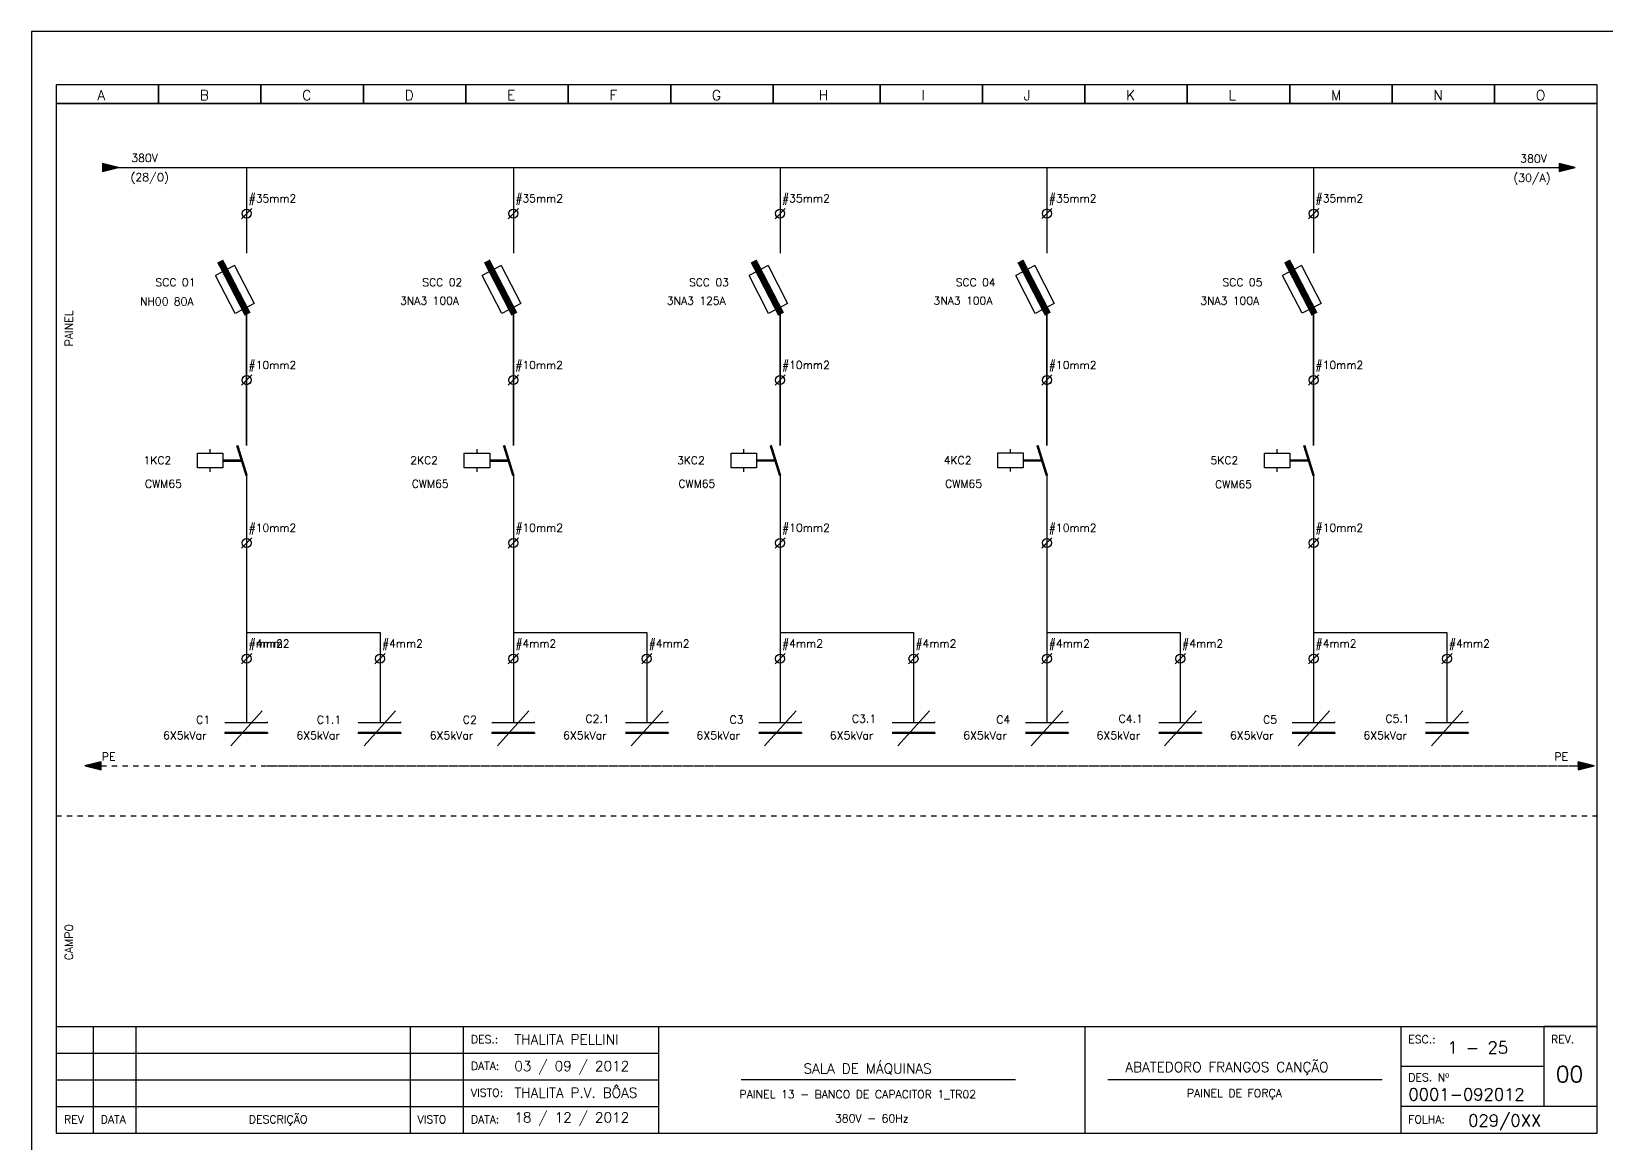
# Model space of a CAD drawing. Header units: millimetres. Extents: x 1974 to 2560, y 1429 to 1567.
# Drawn here: x 2202.2 to 2231.72, y 1533.85 to 1554.68 of the extents above; entities that cross this region are included whole.
import ezdxf

# ---------------------------------------------------------------- set-up
doc = ezdxf.new("R2010")
doc.units = ezdxf.units.MM
for name, pattern in [('DASHDOT2', [0.5, 0.25, -0.125, 0, -0.125]), ('DASHED', [0.75, 0.5, -0.25]), ('HIDDEN2', [0.1875, 0.125, -0.0625])]:
    doc.linetypes.add(name, pattern=pattern)
for name, color, linetype in [('ALIMENTAÇÃO', 6, 'Continuous'), ('CONECTOR_SAK', 2, 'Continuous'), ('DISJUNTOR', 5, 'Continuous'), ('EQUIPAMENTOS', 5, 'Continuous'), ('linhas', 6, 'Continuous'), ('MARGEM', 1, 'Continuous'), ('PAINEL', 7, 'Continuous'), ('soft', 5, 'Continuous'), ('TERRA', 3, 'DASHED'), ('TEXTO', 4, 'Continuous'), ('TEXTO_2', 5, 'Continuous'), ('TIMBRE', 7, 'Continuous')]:
    doc.layers.add(name, color=color, linetype=linetype)
doc.styles.add('REGUA60', font='romans.shx', dxfattribs={"height": 2})
doc.styles.add('ROMANC', font='romanc.shx', dxfattribs={"height": 0.55})
doc.styles.add('ROMANS', font='romans.shx', dxfattribs={"height": 37})

msp = doc.modelspace()

# ---------------------------------------------------------------- hatches: boundary and pattern name
at = {"layer": 'EQUIPAMENTOS'}
for points in [[(2203.833, 1552.134), (2203.533, 1552.209), (2203.533, 1552.059)], [(2231.139, 1552.134), (2230.839, 1552.209), (2230.839, 1552.059)]]:
    msp.add_hatch(color=256, dxfattribs=at).paths.add_polyline_path(points)
h = msp.add_hatch(color=256, dxfattribs=at)
h.paths.add_polyline_path([(2206.627, 1541.551), (2205.827, 1541.551), (2205.827, 1541.531), (2206.627, 1541.531)])
h.paths.add_polyline_path([(2206.627, 1541.751), (2205.827, 1541.751), (2205.827, 1541.731), (2206.627, 1541.731)])
h = msp.add_hatch(color=256, dxfattribs=at)
h.paths.add_polyline_path([(2206.627, 1541.551), (2205.827, 1541.551), (2205.827, 1541.531), (2206.627, 1541.531)])
h.paths.add_polyline_path([(2206.627, 1541.751), (2205.827, 1541.751), (2205.827, 1541.731), (2206.627, 1541.731)])
h = msp.add_hatch(color=256, dxfattribs=at)
h.paths.add_polyline_path([(2209.127, 1541.551), (2208.327, 1541.551), (2208.327, 1541.531), (2209.127, 1541.531)])
h.paths.add_polyline_path([(2209.127, 1541.751), (2208.327, 1541.751), (2208.327, 1541.731), (2209.127, 1541.731)])
h = msp.add_hatch(color=256, dxfattribs=at)
h.paths.add_polyline_path([(2209.127, 1541.551), (2208.327, 1541.551), (2208.327, 1541.531), (2209.127, 1541.531)])
h.paths.add_polyline_path([(2209.127, 1541.751), (2208.327, 1541.751), (2208.327, 1541.731), (2209.127, 1541.731)])
h = msp.add_hatch(color=256, dxfattribs=at)
h.paths.add_polyline_path([(2211.627, 1541.551), (2210.827, 1541.551), (2210.827, 1541.531), (2211.627, 1541.531)])
h.paths.add_polyline_path([(2211.627, 1541.751), (2210.827, 1541.751), (2210.827, 1541.731), (2211.627, 1541.731)])
h = msp.add_hatch(color=256, dxfattribs=at)
h.paths.add_polyline_path([(2211.627, 1541.551), (2210.827, 1541.551), (2210.827, 1541.531), (2211.627, 1541.531)])
h.paths.add_polyline_path([(2211.627, 1541.751), (2210.827, 1541.751), (2210.827, 1541.731), (2211.627, 1541.731)])
h = msp.add_hatch(color=256, dxfattribs=at)
h.paths.add_polyline_path([(2214.134, 1541.551), (2213.334, 1541.551), (2213.334, 1541.531), (2214.134, 1541.531)])
h.paths.add_polyline_path([(2214.134, 1541.751), (2213.334, 1541.751), (2213.334, 1541.731), (2214.134, 1541.731)])
h = msp.add_hatch(color=256, dxfattribs=at)
h.paths.add_polyline_path([(2214.134, 1541.551), (2213.334, 1541.551), (2213.334, 1541.531), (2214.134, 1541.531)])
h.paths.add_polyline_path([(2214.134, 1541.751), (2213.334, 1541.751), (2213.334, 1541.731), (2214.134, 1541.731)])
h = msp.add_hatch(color=256, dxfattribs=at)
h.paths.add_polyline_path([(2216.634, 1541.551), (2215.834, 1541.551), (2215.834, 1541.531), (2216.634, 1541.531)])
h.paths.add_polyline_path([(2216.634, 1541.751), (2215.834, 1541.751), (2215.834, 1541.731), (2216.634, 1541.731)])
h = msp.add_hatch(color=256, dxfattribs=at)
h.paths.add_polyline_path([(2216.634, 1541.551), (2215.834, 1541.551), (2215.834, 1541.531), (2216.634, 1541.531)])
h.paths.add_polyline_path([(2216.634, 1541.751), (2215.834, 1541.751), (2215.834, 1541.731), (2216.634, 1541.731)])
h = msp.add_hatch(color=256, dxfattribs=at)
h.paths.add_polyline_path([(2219.134, 1541.552), (2218.334, 1541.552), (2218.334, 1541.532), (2219.134, 1541.532)])
h.paths.add_polyline_path([(2219.134, 1541.752), (2218.334, 1541.752), (2218.334, 1541.732), (2219.134, 1541.732)])
h = msp.add_hatch(color=256, dxfattribs=at)
h.paths.add_polyline_path([(2219.134, 1541.552), (2218.334, 1541.552), (2218.334, 1541.532), (2219.134, 1541.532)])
h.paths.add_polyline_path([(2219.134, 1541.752), (2218.334, 1541.752), (2218.334, 1541.732), (2219.134, 1541.732)])
h = msp.add_hatch(color=256, dxfattribs=at)
h.paths.add_polyline_path([(2221.634, 1541.552), (2220.834, 1541.552), (2220.834, 1541.532), (2221.634, 1541.532)])
h.paths.add_polyline_path([(2221.634, 1541.752), (2220.834, 1541.752), (2220.834, 1541.732), (2221.634, 1541.732)])
h = msp.add_hatch(color=256, dxfattribs=at)
h.paths.add_polyline_path([(2221.634, 1541.552), (2220.834, 1541.552), (2220.834, 1541.532), (2221.634, 1541.532)])
h.paths.add_polyline_path([(2221.634, 1541.752), (2220.834, 1541.752), (2220.834, 1541.732), (2221.634, 1541.732)])
h = msp.add_hatch(color=256, dxfattribs=at)
h.paths.add_polyline_path([(2224.134, 1541.552), (2223.334, 1541.552), (2223.334, 1541.532), (2224.134, 1541.532)])
h.paths.add_polyline_path([(2224.134, 1541.752), (2223.334, 1541.752), (2223.334, 1541.732), (2224.134, 1541.732)])
h = msp.add_hatch(color=256, dxfattribs=at)
h.paths.add_polyline_path([(2224.134, 1541.552), (2223.334, 1541.552), (2223.334, 1541.532), (2224.134, 1541.532)])
h.paths.add_polyline_path([(2224.134, 1541.752), (2223.334, 1541.752), (2223.334, 1541.732), (2224.134, 1541.732)])
h = msp.add_hatch(color=256, dxfattribs=at)
h.paths.add_polyline_path([(2226.634, 1541.551), (2225.834, 1541.551), (2225.834, 1541.531), (2226.634, 1541.531)])
h.paths.add_polyline_path([(2226.634, 1541.751), (2225.834, 1541.751), (2225.834, 1541.731), (2226.634, 1541.731)])
h = msp.add_hatch(color=256, dxfattribs=at)
h.paths.add_polyline_path([(2226.634, 1541.551), (2225.834, 1541.551), (2225.834, 1541.531), (2226.634, 1541.531)])
h.paths.add_polyline_path([(2226.634, 1541.751), (2225.834, 1541.751), (2225.834, 1541.731), (2226.634, 1541.731)])
h = msp.add_hatch(color=256, dxfattribs=at)
h.paths.add_polyline_path([(2229.134, 1541.552), (2228.334, 1541.552), (2228.334, 1541.532), (2229.134, 1541.532)])
h.paths.add_polyline_path([(2229.134, 1541.752), (2228.334, 1541.752), (2228.334, 1541.732), (2229.134, 1541.732)])
h = msp.add_hatch(color=256, dxfattribs=at)
h.paths.add_polyline_path([(2229.134, 1541.552), (2228.334, 1541.552), (2228.334, 1541.532), (2229.134, 1541.532)])
h.paths.add_polyline_path([(2229.134, 1541.752), (2228.334, 1541.752), (2228.334, 1541.732), (2229.134, 1541.732)])
at = {"layer": 'TERRA'}
h = msp.add_hatch(dxfattribs=at)
h.set_pattern_fill('ANSI31', color=256, scale=0.004, angle=180, style=0)
h.set_pattern_definition([(225, (2260.4614149, 1589.55084864), (0.0003535533906, -0.0003535533906), [])])
h.paths.add_polyline_path([(2203.207, 1540.931), (2203.507, 1540.931), (2203.507, 1541.006)])
h.paths.add_polyline_path([(2203.507, 1540.856), (2203.507, 1540.931), (2203.207, 1540.931)])
h = msp.add_hatch(dxfattribs=at)
h.set_pattern_fill('ANSI31', color=256, scale=0.004, style=0)
h.set_pattern_definition([(45, (2174.2369607, 1492.3112611), (-0.0003535533906, 0.0003535533906), [])])
h.paths.add_polyline_path([(2231.491, 1540.931), (2231.191, 1540.931), (2231.191, 1540.856)])
h.paths.add_polyline_path([(2231.191, 1541.006), (2231.191, 1540.931), (2231.491, 1540.931)])

# ---------------------------------------------------------------- linework, layer by layer
msp.add_line((2231.547, 1536.047), (2230.547, 1536.047))
at = {"layer": 'ALIMENTAÇÃO', "color": 6}
for p, q in [((2206.234, 1552.134), (2206.234, 1550.53)), ((2206.234, 1552.134), (2206.234, 1550.53)), ((2211.234, 1552.135), (2211.234, 1550.53)), ((2211.234, 1552.135), (2211.234, 1550.53)), ((2216.234, 1552.135), (2216.234, 1550.531)), ((2216.234, 1552.135), (2216.234, 1550.531)), ((2221.234, 1552.136), (2221.234, 1550.532)), ((2221.234, 1552.136), (2221.234, 1550.532)), ((2226.234, 1552.135), (2226.234, 1550.531)), ((2226.234, 1552.135), (2226.234, 1550.531)), ((2206.234, 1549.515), (2206.234, 1546.927)), ((2206.234, 1549.515), (2206.234, 1546.927)), ((2206.234, 1549.515), (2206.234, 1546.927)), ((2206.234, 1549.515), (2206.234, 1546.927)), ((2211.234, 1549.516), (2211.234, 1546.927)), ((2211.234, 1549.516), (2211.234, 1546.927)), ((2211.234, 1549.516), (2211.234, 1546.927)), ((2216.234, 1549.515), (2216.234, 1546.928)), ((2216.234, 1549.515), (2216.234, 1546.927)), ((2216.234, 1549.515), (2216.234, 1546.927)), ((2221.234, 1549.515), (2221.234, 1546.929)), ((2221.234, 1549.515), (2221.234, 1546.927)), ((2226.234, 1549.516), (2226.234, 1546.928)), ((2226.234, 1549.516), (2226.234, 1546.928)), ((2206.234, 1546.365), (2206.234, 1541.731)), ((2211.234, 1546.365), (2211.234, 1541.731)), ((2216.234, 1546.365), (2216.234, 1541.731)), ((2221.234, 1546.365), (2221.234, 1541.731)), ((2226.234, 1546.365), (2226.234, 1541.731)), ((2208.734, 1543.424), (2208.734, 1541.732)), ((2213.734, 1543.424), (2213.734, 1541.732)), ((2218.734, 1543.424), (2218.734, 1541.732)), ((2223.734, 1543.424), (2223.734, 1541.732)), ((2228.734, 1543.424), (2228.734, 1541.732))]:
    msp.add_line(p, q, dxfattribs=at)
at = {"layer": 'ALIMENTAÇÃO'}
for p, q in [((2206.234, 1543.424), (2208.734, 1543.424)), ((2211.234, 1543.424), (2213.734, 1543.424)), ((2216.234, 1543.424), (2218.734, 1543.424)), ((2221.234, 1543.424), (2223.734, 1543.424)), ((2226.234, 1543.424), (2228.734, 1543.424))]:
    msp.add_line(p, q, dxfattribs=at)
at = {"layer": 'CONECTOR_SAK'}
for p, q in [((2206.33, 1551.371), (2206.139, 1551.178)), ((2206.33, 1551.371), (2206.139, 1551.178)), ((2211.33, 1551.371), (2211.139, 1551.178)), ((2211.33, 1551.371), (2211.139, 1551.178)), ((2216.33, 1551.371), (2216.139, 1551.178)), ((2216.33, 1551.371), (2216.139, 1551.178)), ((2221.33, 1551.371), (2221.139, 1551.179)), ((2221.33, 1551.371), (2221.139, 1551.179)), ((2226.33, 1551.371), (2226.139, 1551.178)), ((2226.33, 1551.371), (2226.139, 1551.178)), ((2206.329, 1548.251), (2206.139, 1548.058)), ((2206.329, 1548.251), (2206.139, 1548.058)), ((2206.329, 1548.25), (2206.139, 1548.057)), ((2206.329, 1548.25), (2206.139, 1548.057)), ((2211.329, 1548.251), (2211.139, 1548.058)), ((2211.329, 1548.251), (2211.139, 1548.058)), ((2211.329, 1548.251), (2211.139, 1548.058)), ((2211.329, 1548.251), (2211.139, 1548.058)), ((2216.329, 1548.251), (2216.139, 1548.058)), ((2216.329, 1548.251), (2216.139, 1548.058)), ((2216.329, 1548.251), (2216.139, 1548.059)), ((2216.329, 1548.251), (2216.139, 1548.059)), ((2221.329, 1548.251), (2221.139, 1548.058)), ((2221.329, 1548.251), (2221.139, 1548.058)), ((2221.329, 1548.25), (2221.139, 1548.057)), ((2221.329, 1548.25), (2221.139, 1548.057)), ((2226.329, 1548.251), (2226.139, 1548.058)), ((2226.329, 1548.251), (2226.139, 1548.058)), ((2226.329, 1548.251), (2226.139, 1548.059)), ((2226.329, 1548.251), (2226.139, 1548.059)), ((2206.33, 1545.201), (2206.139, 1545.008)), ((2206.33, 1545.201), (2206.139, 1545.008)), ((2206.33, 1545.2), (2206.139, 1545.008)), ((2206.33, 1545.2), (2206.139, 1545.008)), ((2211.33, 1545.201), (2211.139, 1545.008)), ((2211.33, 1545.201), (2211.139, 1545.008)), ((2211.33, 1545.2), (2211.139, 1545.008)), ((2211.33, 1545.2), (2211.139, 1545.008)), ((2216.33, 1545.201), (2216.139, 1545.008)), ((2216.33, 1545.201), (2216.139, 1545.008)), ((2216.33, 1545.201), (2216.139, 1545.008)), ((2216.33, 1545.201), (2216.139, 1545.008)), ((2221.33, 1545.202), (2221.139, 1545.009)), ((2221.33, 1545.202), (2221.139, 1545.009)), ((2221.33, 1545.201), (2221.139, 1545.008)), ((2221.33, 1545.201), (2221.139, 1545.008)), ((2226.33, 1545.201), (2226.139, 1545.008)), ((2226.33, 1545.201), (2226.139, 1545.008)), ((2206.33, 1543.031), (2206.139, 1542.838)), ((2206.33, 1543.031), (2206.139, 1542.838)), ((2206.33, 1543.031), (2206.139, 1542.839)), ((2206.33, 1543.031), (2206.139, 1542.839)), ((2208.83, 1543.032), (2208.639, 1542.839)), ((2208.83, 1543.032), (2208.639, 1542.839)), ((2208.83, 1543.031), (2208.639, 1542.838)), ((2208.83, 1543.031), (2208.639, 1542.838)), ((2211.33, 1543.031), (2211.139, 1542.838)), ((2211.33, 1543.031), (2211.139, 1542.838)), ((2211.33, 1543.031), (2211.139, 1542.839)), ((2211.33, 1543.031), (2211.139, 1542.839)), ((2213.83, 1543.032), (2213.639, 1542.839)), ((2213.83, 1543.032), (2213.639, 1542.839)), ((2213.83, 1543.031), (2213.639, 1542.838)), ((2213.83, 1543.031), (2213.639, 1542.838)), ((2216.33, 1543.031), (2216.139, 1542.839)), ((2216.33, 1543.031), (2216.139, 1542.839)), ((2216.33, 1543.031), (2216.139, 1542.839)), ((2216.33, 1543.031), (2216.139, 1542.839)), ((2218.83, 1543.032), (2218.639, 1542.839)), ((2218.83, 1543.032), (2218.639, 1542.839)), ((2218.83, 1543.032), (2218.639, 1542.839)), ((2218.83, 1543.032), (2218.639, 1542.839)), ((2221.33, 1543.032), (2221.139, 1542.839)), ((2221.33, 1543.032), (2221.139, 1542.839)), ((2221.33, 1543.031), (2221.139, 1542.839)), ((2221.33, 1543.031), (2221.139, 1542.839)), ((2223.83, 1543.032), (2223.639, 1542.84)), ((2223.83, 1543.032), (2223.639, 1542.84)), ((2223.83, 1543.032), (2223.639, 1542.839)), ((2223.83, 1543.032), (2223.639, 1542.839)), ((2226.33, 1543.031), (2226.139, 1542.839)), ((2226.33, 1543.031), (2226.139, 1542.839)), ((2228.83, 1543.032), (2228.639, 1542.839)), ((2228.83, 1543.032), (2228.639, 1542.839))]:
    msp.add_line(p, q, dxfattribs=at)
for centre in [(2206.234, 1551.274), (2206.234, 1551.274), (2211.234, 1551.274), (2211.234, 1551.274), (2216.234, 1551.274), (2216.234, 1551.274), (2221.234, 1551.275), (2221.234, 1551.275), (2226.234, 1551.274), (2226.234, 1551.274), (2206.234, 1548.153), (2206.234, 1548.153), (2206.234, 1548.154), (2206.234, 1548.154), (2211.234, 1548.154), (2211.234, 1548.154), (2211.234, 1548.154), (2211.234, 1548.154), (2216.234, 1548.154), (2216.234, 1548.154), (2216.234, 1548.155), (2216.234, 1548.155), (2221.234, 1548.153), (2221.234, 1548.153), (2221.234, 1548.154), (2221.234, 1548.154), (2226.234, 1548.154), (2226.234, 1548.154), (2226.234, 1548.155), (2226.234, 1548.155), (2206.234, 1545.104), (2206.234, 1545.104), (2206.234, 1545.104), (2206.234, 1545.104), (2211.234, 1545.104), (2211.234, 1545.104), (2211.234, 1545.104), (2211.234, 1545.104), (2216.234, 1545.104), (2216.234, 1545.104), (2216.234, 1545.104), (2216.234, 1545.104), (2221.234, 1545.105), (2221.234, 1545.105), (2221.234, 1545.104), (2221.234, 1545.104), (2226.234, 1545.104), (2226.234, 1545.104), (2206.234, 1542.934), (2206.234, 1542.934), (2206.234, 1542.935), (2206.234, 1542.935), (2208.734, 1542.935), (2208.734, 1542.935), (2208.734, 1542.934), (2208.734, 1542.934), (2211.234, 1542.934), (2211.234, 1542.934), (2211.234, 1542.935), (2211.234, 1542.935), (2213.734, 1542.935), (2213.734, 1542.935), (2213.734, 1542.934), (2213.734, 1542.934), (2216.234, 1542.935), (2216.234, 1542.935), (2216.234, 1542.935), (2216.234, 1542.935), (2218.734, 1542.935), (2218.734, 1542.935), (2218.734, 1542.935), (2218.734, 1542.935), (2221.234, 1542.935), (2221.234, 1542.935), (2221.234, 1542.935), (2221.234, 1542.935), (2223.734, 1542.936), (2223.734, 1542.936), (2223.734, 1542.935), (2223.734, 1542.935), (2226.234, 1542.935), (2226.234, 1542.935), (2228.734, 1542.935), (2228.734, 1542.935)]:
    msp.add_circle(centre, 0.0846, dxfattribs=at)
at = {"layer": 'DISJUNTOR', "const_width": 0.126}
for points in [[(2206.252, 1549.389), (2205.737, 1550.384)], [(2211.252, 1549.39), (2210.737, 1550.385)], [(2216.252, 1549.389), (2215.737, 1550.384)], [(2221.252, 1549.389), (2220.737, 1550.384)], [(2226.252, 1549.39), (2225.737, 1550.385)]]:
    msp.add_lwpolyline(points, dxfattribs=at)
at = {"layer": 'EQUIPAMENTOS'}
for p, q in [((2206.007, 1550.298), (2205.651, 1550.115)), ((2206.007, 1550.298), (2206.373, 1549.587)), ((2211.007, 1550.299), (2210.651, 1550.116)), ((2211.007, 1550.299), (2211.373, 1549.587)), ((2216.007, 1550.298), (2215.651, 1550.115)), ((2216.007, 1550.298), (2216.373, 1549.587)), ((2221.007, 1550.298), (2220.651, 1550.115)), ((2221.007, 1550.298), (2221.373, 1549.587)), ((2226.007, 1550.299), (2225.651, 1550.116)), ((2226.007, 1550.299), (2226.373, 1549.588)), ((2206.017, 1549.404), (2205.651, 1550.115)), ((2211.017, 1549.404), (2210.651, 1550.116)), ((2216.017, 1549.404), (2215.651, 1550.115)), ((2221.017, 1549.404), (2220.651, 1550.115)), ((2226.017, 1549.405), (2225.651, 1550.116)), ((2206.373, 1549.587), (2206.017, 1549.404)), ((2211.373, 1549.587), (2211.017, 1549.404)), ((2216.373, 1549.587), (2216.017, 1549.404)), ((2221.373, 1549.587), (2221.017, 1549.404)), ((2226.373, 1549.588), (2226.017, 1549.405)), ((2205.552, 1546.788), (2205.552, 1546.859)), ((2205.552, 1546.788), (2205.552, 1546.859)), ((2210.552, 1546.788), (2210.552, 1546.86)), ((2210.552, 1546.788), (2210.552, 1546.86)), ((2215.552, 1546.788), (2215.552, 1546.86)), ((2215.552, 1546.788), (2215.552, 1546.86)), ((2220.552, 1546.789), (2220.552, 1546.861)), ((2220.552, 1546.789), (2220.552, 1546.861)), ((2225.552, 1546.788), (2225.552, 1546.86)), ((2225.552, 1546.788), (2225.552, 1546.86)), ((2205.552, 1546.438), (2205.552, 1546.509)), ((2205.552, 1546.438), (2205.552, 1546.509)), ((2205.79, 1546.658), (2206.142, 1546.658)), ((2205.79, 1546.658), (2206.142, 1546.658)), ((2205.79, 1546.638), (2206.148, 1546.638)), ((2205.79, 1546.638), (2206.148, 1546.638)), ((2210.552, 1546.438), (2210.552, 1546.509)), ((2210.552, 1546.438), (2210.552, 1546.509)), ((2210.79, 1546.659), (2211.142, 1546.659)), ((2210.79, 1546.659), (2211.142, 1546.659)), ((2210.79, 1546.638), (2211.148, 1546.638)), ((2210.79, 1546.638), (2211.148, 1546.638)), ((2215.552, 1546.438), (2215.552, 1546.509)), ((2215.552, 1546.438), (2215.552, 1546.509)), ((2215.79, 1546.659), (2216.142, 1546.659)), ((2215.79, 1546.659), (2216.142, 1546.659)), ((2215.79, 1546.639), (2216.148, 1546.639)), ((2215.79, 1546.639), (2216.148, 1546.639)), ((2220.552, 1546.439), (2220.552, 1546.51)), ((2220.552, 1546.439), (2220.552, 1546.51)), ((2220.79, 1546.66), (2221.142, 1546.66)), ((2220.79, 1546.66), (2221.142, 1546.66)), ((2220.79, 1546.64), (2221.148, 1546.64)), ((2220.79, 1546.64), (2221.148, 1546.64)), ((2225.552, 1546.438), (2225.552, 1546.509)), ((2225.552, 1546.438), (2225.552, 1546.509)), ((2225.79, 1546.659), (2226.142, 1546.659)), ((2225.79, 1546.659), (2226.142, 1546.659)), ((2225.79, 1546.639), (2226.148, 1546.639)), ((2225.79, 1546.639), (2226.148, 1546.639)), ((2206.627, 1541.731), (2205.827, 1541.731)), ((2206.627, 1541.731), (2205.827, 1541.731)), ((2205.935, 1541.301), (2206.526, 1541.96)), ((2205.935, 1541.301), (2206.526, 1541.96)), ((2206.627, 1541.731), (2206.627, 1541.751)), ((2206.627, 1541.731), (2206.627, 1541.751)), ((2209.127, 1541.731), (2208.327, 1541.731)), ((2209.127, 1541.731), (2208.327, 1541.731)), ((2208.435, 1541.301), (2209.026, 1541.96)), ((2208.435, 1541.301), (2209.026, 1541.96)), ((2209.127, 1541.731), (2209.127, 1541.751)), ((2209.127, 1541.731), (2209.127, 1541.751)), ((2211.627, 1541.731), (2210.827, 1541.731)), ((2211.627, 1541.731), (2210.827, 1541.731)), ((2210.935, 1541.301), (2211.526, 1541.96)), ((2210.935, 1541.301), (2211.526, 1541.96)), ((2211.627, 1541.731), (2211.627, 1541.751)), ((2211.627, 1541.731), (2211.627, 1541.751)), ((2214.134, 1541.731), (2213.334, 1541.731)), ((2214.134, 1541.731), (2213.334, 1541.731)), ((2213.442, 1541.301), (2214.033, 1541.96)), ((2213.442, 1541.301), (2214.033, 1541.96)), ((2214.134, 1541.731), (2214.134, 1541.751)), ((2214.134, 1541.731), (2214.134, 1541.751)), ((2216.634, 1541.731), (2215.834, 1541.731)), ((2216.634, 1541.731), (2215.834, 1541.731)), ((2215.942, 1541.302), (2216.533, 1541.96)), ((2215.942, 1541.302), (2216.533, 1541.96)), ((2216.634, 1541.731), (2216.634, 1541.751)), ((2216.634, 1541.731), (2216.634, 1541.751)), ((2219.134, 1541.732), (2218.334, 1541.732)), ((2219.134, 1541.732), (2218.334, 1541.732)), ((2218.442, 1541.302), (2219.033, 1541.961)), ((2218.442, 1541.302), (2219.033, 1541.961)), ((2219.134, 1541.732), (2219.134, 1541.752)), ((2219.134, 1541.732), (2219.134, 1541.752)), ((2221.634, 1541.732), (2220.834, 1541.732)), ((2221.634, 1541.732), (2220.834, 1541.732)), ((2220.942, 1541.302), (2221.533, 1541.961)), ((2220.942, 1541.302), (2221.533, 1541.961)), ((2221.634, 1541.732), (2221.634, 1541.752)), ((2221.634, 1541.732), (2221.634, 1541.752)), ((2224.134, 1541.732), (2223.334, 1541.732)), ((2224.134, 1541.732), (2223.334, 1541.732)), ((2223.442, 1541.303), (2224.033, 1541.961)), ((2223.442, 1541.303), (2224.033, 1541.961)), ((2224.134, 1541.732), (2224.134, 1541.752)), ((2224.134, 1541.732), (2224.134, 1541.752)), ((2226.634, 1541.731), (2225.834, 1541.731)), ((2226.634, 1541.731), (2225.834, 1541.731)), ((2225.942, 1541.302), (2226.533, 1541.96)), ((2225.942, 1541.302), (2226.533, 1541.96)), ((2226.634, 1541.731), (2226.634, 1541.751)), ((2226.634, 1541.731), (2226.634, 1541.751)), ((2229.134, 1541.732), (2228.334, 1541.732)), ((2229.134, 1541.732), (2228.334, 1541.732)), ((2228.442, 1541.302), (2229.033, 1541.961)), ((2228.442, 1541.302), (2229.033, 1541.961)), ((2229.134, 1541.732), (2229.134, 1541.752)), ((2229.134, 1541.732), (2229.134, 1541.752)), ((2206.627, 1541.551), (2205.827, 1541.551)), ((2205.827, 1541.551), (2205.827, 1541.531)), ((2206.627, 1541.551), (2205.827, 1541.551)), ((2205.827, 1541.551), (2205.827, 1541.531)), ((2206.627, 1541.531), (2205.827, 1541.531)), ((2206.627, 1541.531), (2205.827, 1541.531)), ((2206.627, 1541.551), (2206.627, 1541.531)), ((2206.627, 1541.551), (2206.627, 1541.531)), ((2209.127, 1541.551), (2208.327, 1541.551)), ((2208.327, 1541.551), (2208.327, 1541.531)), ((2209.127, 1541.551), (2208.327, 1541.551)), ((2208.327, 1541.551), (2208.327, 1541.531)), ((2209.127, 1541.531), (2208.327, 1541.531)), ((2209.127, 1541.531), (2208.327, 1541.531)), ((2209.127, 1541.551), (2209.127, 1541.531)), ((2209.127, 1541.551), (2209.127, 1541.531)), ((2211.627, 1541.551), (2210.827, 1541.551)), ((2210.827, 1541.551), (2210.827, 1541.531)), ((2211.627, 1541.551), (2210.827, 1541.551)), ((2210.827, 1541.551), (2210.827, 1541.531)), ((2211.627, 1541.531), (2210.827, 1541.531)), ((2211.627, 1541.531), (2210.827, 1541.531)), ((2211.627, 1541.551), (2211.627, 1541.531)), ((2211.627, 1541.551), (2211.627, 1541.531)), ((2214.134, 1541.551), (2213.334, 1541.551)), ((2214.134, 1541.551), (2213.334, 1541.551)), ((2214.134, 1541.531), (2213.334, 1541.531)), ((2214.134, 1541.531), (2213.334, 1541.531)), ((2214.134, 1541.551), (2214.134, 1541.531)), ((2214.134, 1541.551), (2214.134, 1541.531)), ((2216.634, 1541.551), (2215.834, 1541.551)), ((2216.634, 1541.551), (2215.834, 1541.551)), ((2216.634, 1541.531), (2215.834, 1541.531)), ((2216.634, 1541.531), (2215.834, 1541.531)), ((2216.634, 1541.551), (2216.634, 1541.531)), ((2216.634, 1541.551), (2216.634, 1541.531)), ((2219.134, 1541.552), (2218.334, 1541.552)), ((2219.134, 1541.552), (2218.334, 1541.552)), ((2219.134, 1541.532), (2218.334, 1541.532)), ((2219.134, 1541.532), (2218.334, 1541.532)), ((2219.134, 1541.552), (2219.134, 1541.532)), ((2219.134, 1541.552), (2219.134, 1541.532)), ((2221.634, 1541.552), (2220.834, 1541.552)), ((2221.634, 1541.552), (2220.834, 1541.552)), ((2221.634, 1541.532), (2220.834, 1541.532)), ((2221.634, 1541.532), (2220.834, 1541.532)), ((2221.634, 1541.552), (2221.634, 1541.532)), ((2221.634, 1541.552), (2221.634, 1541.532)), ((2224.134, 1541.552), (2223.334, 1541.552)), ((2224.134, 1541.552), (2223.334, 1541.552)), ((2224.134, 1541.532), (2223.334, 1541.532)), ((2224.134, 1541.532), (2223.334, 1541.532)), ((2224.134, 1541.552), (2224.134, 1541.532)), ((2224.134, 1541.552), (2224.134, 1541.532)), ((2226.634, 1541.551), (2225.834, 1541.551)), ((2226.634, 1541.551), (2225.834, 1541.551)), ((2226.634, 1541.531), (2225.834, 1541.531)), ((2226.634, 1541.531), (2225.834, 1541.531)), ((2226.634, 1541.551), (2226.634, 1541.531)), ((2226.634, 1541.551), (2226.634, 1541.531)), ((2229.134, 1541.552), (2228.334, 1541.552)), ((2229.134, 1541.552), (2228.334, 1541.552)), ((2229.134, 1541.532), (2228.334, 1541.532)), ((2229.134, 1541.532), (2228.334, 1541.532)), ((2229.134, 1541.552), (2229.134, 1541.532)), ((2229.134, 1541.552), (2229.134, 1541.532))]:
    msp.add_line(p, q, dxfattribs=at)
for points in [[(2203.533, 1552.059), (2203.833, 1552.134), (2203.533, 1552.209), (2203.533, 1552.059)], [(2230.839, 1552.059), (2231.139, 1552.134), (2230.839, 1552.209), (2230.839, 1552.059)]]:
    msp.add_lwpolyline(points, dxfattribs=at)
for points in [[(2205.314, 1546.509), (2205.314, 1546.788), (2205.79, 1546.788), (2205.79, 1546.509)], [(2205.314, 1546.509), (2205.314, 1546.788), (2205.79, 1546.788), (2205.79, 1546.509)], [(2210.314, 1546.509), (2210.314, 1546.788), (2210.79, 1546.788), (2210.79, 1546.509)], [(2210.314, 1546.509), (2210.314, 1546.788), (2210.79, 1546.788), (2210.79, 1546.509)], [(2215.314, 1546.509), (2215.314, 1546.788), (2215.79, 1546.788), (2215.79, 1546.509)], [(2215.314, 1546.509), (2215.314, 1546.788), (2215.79, 1546.788), (2215.79, 1546.509)], [(2220.314, 1546.51), (2220.314, 1546.789), (2220.79, 1546.789), (2220.79, 1546.51)], [(2220.314, 1546.51), (2220.314, 1546.789), (2220.79, 1546.789), (2220.79, 1546.51)], [(2225.314, 1546.509), (2225.314, 1546.788), (2225.79, 1546.788), (2225.79, 1546.509)], [(2225.314, 1546.509), (2225.314, 1546.788), (2225.79, 1546.788), (2225.79, 1546.509)]]:
    msp.add_lwpolyline(points, close=True, dxfattribs=at)
at = {"layer": 'EQUIPAMENTOS', "const_width": 0.0472}
for points in [[(2206.234, 1546.364), (2206.057, 1546.932)], [(2206.234, 1546.364), (2206.057, 1546.932)], [(2211.234, 1546.364), (2211.057, 1546.933)], [(2211.234, 1546.364), (2211.057, 1546.933)], [(2216.234, 1546.365), (2216.057, 1546.933)], [(2216.234, 1546.365), (2216.057, 1546.933)], [(2221.234, 1546.365), (2221.057, 1546.934)], [(2221.234, 1546.365), (2221.057, 1546.934)], [(2226.234, 1546.365), (2226.057, 1546.933)], [(2226.234, 1546.365), (2226.057, 1546.933)]]:
    msp.add_lwpolyline(points, dxfattribs=at)
at = {"layer": 'linhas', "color": 6}
for p, q in [((2206.234, 1546.929), (2206.234, 1549.379)), ((2211.234, 1546.928), (2211.234, 1549.379)), ((2216.234, 1546.928), (2216.234, 1549.38)), ((2221.234, 1546.929), (2221.234, 1549.38)), ((2226.234, 1546.928), (2226.234, 1549.38))]:
    msp.add_line(p, q, dxfattribs=at)
at = {"layer": 'MARGEM', "color": 7}
msp.add_lwpolyline([(2202.201, 1533.659), (2231.901, 1533.659), (2231.901, 1554.684), (2202.201, 1554.684)], close=True, dxfattribs=at)
at = {"layer": 'PAINEL', "color": 12, "linetype": 'HIDDEN2', "ltscale": 0.005}
msp.add_line((2202.663, 1539.991), (2231.547, 1539.991), dxfattribs=at)
at = {"layer": 'soft'}
msp.add_line((2203.734, 1552.134), (2230.839, 1552.134), dxfattribs=at)
at = {"layer": 'TERRA', "linetype": 'DASHDOT2', "ltscale": 0.0025}
for p, q in [((2203.507, 1540.931), (2231.191, 1540.931)), ((2203.507, 1540.931), (2231.191, 1540.931)), ((2206.618, 1540.931), (2231.491, 1540.931))]:
    msp.add_line(p, q, dxfattribs=at)
at = {"layer": 'TERRA'}
for points in [[(2203.507, 1541.006), (2203.207, 1540.931), (2203.507, 1540.856), (2203.507, 1541.006)], [(2203.507, 1541.006), (2203.207, 1540.931), (2203.507, 1540.856), (2203.507, 1541.006)], [(2231.191, 1540.856), (2231.491, 1540.931), (2231.191, 1541.006), (2231.191, 1540.856)], [(2231.191, 1540.856), (2231.491, 1540.931), (2231.191, 1541.006), (2231.191, 1540.856)]]:
    msp.add_lwpolyline(points, dxfattribs=at)
at = {"layer": 'TIMBRE', "color": 12}
msp.add_line((2231.547, 1553.684), (2202.663, 1553.684), dxfattribs=at)
at = {"layer": 'TIMBRE'}
for p, q in [((2202.663, 1536.047), (2231.547, 1536.047)), ((2203.363, 1534.047), (2203.363, 1536.047)), ((2204.163, 1534.047), (2204.163, 1536.047)), ((2209.301, 1536.047), (2209.301, 1534.047)), ((2210.301, 1534.047), (2210.301, 1536.047)), ((2213.954, 1536.047), (2213.954, 1534.047)), ((2221.944, 1536.047), (2221.944, 1534.047)), ((2227.872, 1536.047), (2227.872, 1534.047)), ((2230.547, 1536.047), (2230.547, 1534.547)), ((2202.663, 1535.547), (2213.954, 1535.547)), ((2230.547, 1535.297), (2227.872, 1535.297)), ((2202.663, 1535.047), (2213.954, 1535.047)), ((2220.648, 1535.047), (2215.504, 1535.047)), ((2227.519, 1535.047), (2222.376, 1535.047)), ((2202.663, 1534.547), (2213.954, 1534.547)), ((2231.547, 1534.547), (2227.872, 1534.547))]:
    msp.add_line(p, q, dxfattribs=at)
at = {"layer": 'TIMBRE', "color": 12}
for points in [[(2202.663, 1553.334), (2204.583, 1553.334), (2204.583, 1553.684), (2202.663, 1553.684)], [(2204.583, 1553.334), (2206.503, 1553.334), (2206.503, 1553.684), (2204.583, 1553.684)], [(2206.503, 1553.334), (2208.423, 1553.334), (2208.423, 1553.684), (2206.503, 1553.684)], [(2208.423, 1553.334), (2210.343, 1553.334), (2210.343, 1553.684), (2208.423, 1553.684)], [(2210.343, 1553.334), (2212.263, 1553.334), (2212.263, 1553.684), (2210.343, 1553.684)], [(2212.263, 1553.334), (2214.183, 1553.334), (2214.183, 1553.684), (2212.263, 1553.684)], [(2214.183, 1553.334), (2216.103, 1553.334), (2216.103, 1553.684), (2214.183, 1553.684)], [(2216.103, 1553.334), (2218.107, 1553.334), (2218.107, 1553.684), (2216.103, 1553.684)], [(2218.107, 1553.334), (2220.027, 1553.334), (2220.027, 1553.684), (2218.107, 1553.684)], [(2220.027, 1553.334), (2221.947, 1553.334), (2221.947, 1553.684), (2220.027, 1553.684)], [(2221.947, 1553.334), (2223.867, 1553.334), (2223.867, 1553.684), (2221.947, 1553.684)], [(2223.867, 1553.334), (2225.787, 1553.334), (2225.787, 1553.684), (2223.867, 1553.684)], [(2225.787, 1553.334), (2227.707, 1553.334), (2227.707, 1553.684), (2225.787, 1553.684)], [(2227.707, 1553.334), (2229.627, 1553.334), (2229.627, 1553.684), (2227.707, 1553.684)], [(2229.627, 1553.334), (2231.547, 1553.334), (2231.547, 1553.684), (2229.627, 1553.684)], [(2202.663, 1534.047), (2231.547, 1534.047), (2231.547, 1553.334), (2202.663, 1553.334)]]:
    msp.add_lwpolyline(points, close=True, dxfattribs=at)

# ---------------------------------------------------------------- texts
at = {"style": 'ROMANS'}
for s, p in [('ESC.:', (2228.008, 1535.73)), ('REV.', (2230.684, 1535.73)), ('DES. Nº', (2228.008, 1535.017)), ('PAINEL 13 - BANCO DE CAPACITOR 1_TR02', (2215.472, 1534.7)), ('PAINEL DE FORÇA', (2223.859, 1534.721)), ('380V - 60Hz', (2217.261, 1534.248)), ('FOLHA:', (2228.008, 1534.23))]:
    msp.add_text(s, height=0.15, dxfattribs=at).set_placement(p)
at = {"layer": 'TEXTO'}
for s, height, style, p in [('A', 0.188, 'ROMANS', (2203.436, 1553.397)), ('B', 0.188, 'ROMANS', (2205.356, 1553.397)), ('C', 0.188, 'ROMANS', (2207.276, 1553.397)), ('D', 0.188, 'ROMANS', (2209.196, 1553.397)), ('E', 0.188, 'ROMANS', (2211.116, 1553.397)), ('F', 0.188, 'ROMANS', (2213.036, 1553.397)), ('G', 0.188, 'ROMANS', (2214.956, 1553.397)), ('H', 0.188, 'ROMANS', (2216.96, 1553.397)), ('I', 0.188, 'ROMANS', (2218.88, 1553.397)), ('J', 0.188, 'ROMANS', (2220.8, 1553.397)), ('K', 0.188, 'ROMANS', (2222.72, 1553.397)), ('L', 0.188, 'ROMANS', (2224.64, 1553.397)), ('M', 0.188, 'ROMANS', (2226.56, 1553.397)), ('N', 0.188, 'ROMANS', (2228.48, 1553.397)), ('O', 0.188, 'ROMANS', (2230.4, 1553.397)), ('380V', 0.15, 'ROMANS', (2204.07, 1552.24)), ('380V', 0.15, 'ROMANS', (2230.106, 1552.228)), ('(28/O)', 0.15, 'ROMANS', (2204.059, 1551.88)), ('(30/A)', 0.15, 'ROMANS', (2229.98, 1551.868)), ('#35mm2', 0.148, 'ROMANS', (2206.271, 1551.483)), ('#35mm2', 0.148, 'ROMANS', (2211.271, 1551.484)), ('#35mm2', 0.148, 'ROMANS', (2216.271, 1551.484)), ('#35mm2', 0.148, 'ROMANS', (2221.271, 1551.483)), ('#35mm2', 0.148, 'ROMANS', (2226.271, 1551.484)), ('SCC 01', 0.148, 'ROMANS', (2204.526, 1549.911)), ('SCC 02', 0.148, 'ROMANS', (2209.526, 1549.911)), ('SCC 03', 0.148, 'ROMANS', (2214.526, 1549.911)), ('SCC 04', 0.148, 'ROMANS', (2219.526, 1549.911)), ('SCC 05', 0.148, 'ROMANS', (2224.526, 1549.912)), ('NH00 80A', 0.148, 'ROMANS', (2204.235, 1549.553)), ('3NA3 100A', 0.148, 'ROMANS', (2209.11, 1549.567)), ('3NA3 125A', 0.148, 'ROMANS', (2214.11, 1549.567)), ('3NA3 100A', 0.148, 'ROMANS', (2219.11, 1549.568)), ('3NA3 100A', 0.148, 'ROMANS', (2224.11, 1549.567)), ('#10mm2', 0.148, 'ROMANS', (2206.27, 1548.363)), ('#10mm2', 0.148, 'ROMANS', (2211.27, 1548.363)), ('#10mm2', 0.148, 'ROMANS', (2216.27, 1548.364)), ('#10mm2', 0.148, 'ROMANS', (2221.27, 1548.363)), ('#10mm2', 0.148, 'ROMANS', (2226.27, 1548.364)), ('1KC2', 0.148, 'ROMANS', (2204.301, 1546.577)), ('2KC2', 0.148, 'ROMANS', (2209.301, 1546.577)), ('3KC2', 0.148, 'ROMANS', (2214.301, 1546.577)), ('4KC2', 0.148, 'ROMANS', (2219.301, 1546.578)), ('5KC2', 0.148, 'ROMANS', (2224.301, 1546.577)), ('CWM65', 0.148, 'ROMANS', (2204.328, 1546.138)), ('CWM65', 0.148, 'ROMANS', (2209.328, 1546.138)), ('CWM65', 0.148, 'ROMANS', (2214.328, 1546.139)), ('CWM65', 0.148, 'ROMANS', (2219.328, 1546.138)), ('CWM65', 0.148, 'ROMANS', (2224.388, 1546.128)), ('#10mm2', 0.148, 'ROMANS', (2206.271, 1545.313)), ('#10mm2', 0.148, 'ROMANS', (2211.271, 1545.314)), ('#10mm2', 0.148, 'ROMANS', (2216.271, 1545.314)), ('#10mm2', 0.148, 'ROMANS', (2221.271, 1545.313)), ('#10mm2', 0.148, 'ROMANS', (2226.271, 1545.314)), ('#mm2', 0.148, 'ROMANS', (2206.271, 1543.144)), ('#4mm2', 0.148, 'ROMANS', (2206.271, 1543.144)), ('#4mm2', 0.148, 'ROMANS', (2208.771, 1543.144)), ('#4mm2', 0.148, 'ROMANS', (2211.271, 1543.144)), ('#4mm2', 0.148, 'ROMANS', (2213.771, 1543.144)), ('#4mm2', 0.148, 'ROMANS', (2216.271, 1543.145)), ('#4mm2', 0.148, 'ROMANS', (2218.771, 1543.144)), ('#4mm2', 0.148, 'ROMANS', (2221.271, 1543.144)), ('#4mm2', 0.148, 'ROMANS', (2223.771, 1543.144)), ('#4mm2', 0.148, 'ROMANS', (2226.271, 1543.145)), ('#4mm2', 0.148, 'ROMANS', (2228.771, 1543.144)), ('C1', 0.15, 'REGUA60', (2205.286, 1541.717)), ('C1.1', 0.15, 'REGUA60', (2207.55, 1541.717)), ('C2', 0.15, 'REGUA60', (2210.286, 1541.717)), ('C2.1', 0.15, 'REGUA60', (2212.584, 1541.735)), ('C3', 0.15, 'REGUA60', (2215.286, 1541.718)), ('C3.1', 0.15, 'REGUA60', (2217.579, 1541.736)), ('C4', 0.15, 'REGUA60', (2220.286, 1541.719)), ('C4.1', 0.15, 'REGUA60', (2222.579, 1541.736)), ('C5', 0.15, 'REGUA60', (2225.286, 1541.718)), ('C5.1', 0.15, 'REGUA60', (2227.579, 1541.736)), ('6X5kVar', 0.15, 'REGUA60', (2204.666, 1541.424)), ('6X5kVar', 0.15, 'REGUA60', (2207.166, 1541.424)), ('6X5kVar', 0.15, 'REGUA60', (2209.666, 1541.424)), ('6X5kVar', 0.15, 'REGUA60', (2212.166, 1541.424)), ('6X5kVar', 0.15, 'REGUA60', (2214.666, 1541.424)), ('6X5kVar', 0.15, 'REGUA60', (2217.166, 1541.424)), ('6X5kVar', 0.15, 'REGUA60', (2219.666, 1541.424)), ('6X5kVar', 0.15, 'REGUA60', (2222.166, 1541.424)), ('6X5kVar', 0.15, 'REGUA60', (2224.666, 1541.424)), ('6X5kVar', 0.15, 'REGUA60', (2227.166, 1541.424)), ('PE', 0.15, 'ROMANS', (2203.519, 1541.025)), ('PE', 0.15, 'ROMANS', (2230.746, 1541.025)), ('THALITA PELLINI', 0.1875, 'ROMANS', (2211.252, 1535.71)), ('03 / 09 / 2012', 0.1875, 'ROMANS', (2211.252, 1535.21)), ('THALITA P.V. BÔAS', 0.1875, 'ROMANS', (2211.252, 1534.71)), ('18 / 12 / 2012', 0.1875, 'ROMANS', (2211.252, 1534.247))]:
    msp.add_text(s, height=height, dxfattribs=dict(at, style=style)).set_placement(p)
at = {"layer": 'TEXTO', "style": 'REGUA60'}
for s, p in [('PAINEL', (2202.978, 1548.785)), ('CAMPO', (2202.978, 1537.284))]:
    msp.add_text(s, height=0.15, rotation=90, dxfattribs=at).set_placement(p)
at = {"layer": 'TEXTO', "color": 150, "style": 'ROMANS'}
for s, height, p in [('DES.:', 0.15, (2210.437, 1535.73)), ('1 - 25', 0.225, (2228.742, 1535.537)), ('DATA:', 0.15, (2210.437, 1535.23)), ('00', 0.3, (2230.775, 1535.003)), ('VISTO:', 0.15, (2210.437, 1534.73)), ('0001-092012', 0.225, (2228.012, 1534.661)), ('REV', 0.15, (2202.811, 1534.23)), ('DATA', 0.15, (2203.499, 1534.23)), ('DESCRIÇÃO', 0.15, (2206.275, 1534.23)), ('VISTO', 0.15, (2209.437, 1534.23)), ('DATA:', 0.15, (2210.437, 1534.23)), ('029/0XX', 0.225, (2229.131, 1534.171))]:
    msp.add_text(s, height=height, dxfattribs=at).set_placement(p)
at = {"layer": 'TEXTO_2', "style": 'ROMANC'}
for s, p in [('SALA DE MÁQUINAS', (2216.673, 1535.163)), ('ABATEDORO FRANGOS CANÇÃO', (2222.705, 1535.191))]:
    msp.add_text(s, height=0.1875, dxfattribs=at).set_placement(p)

doc.saveas('drawing.dxf')
